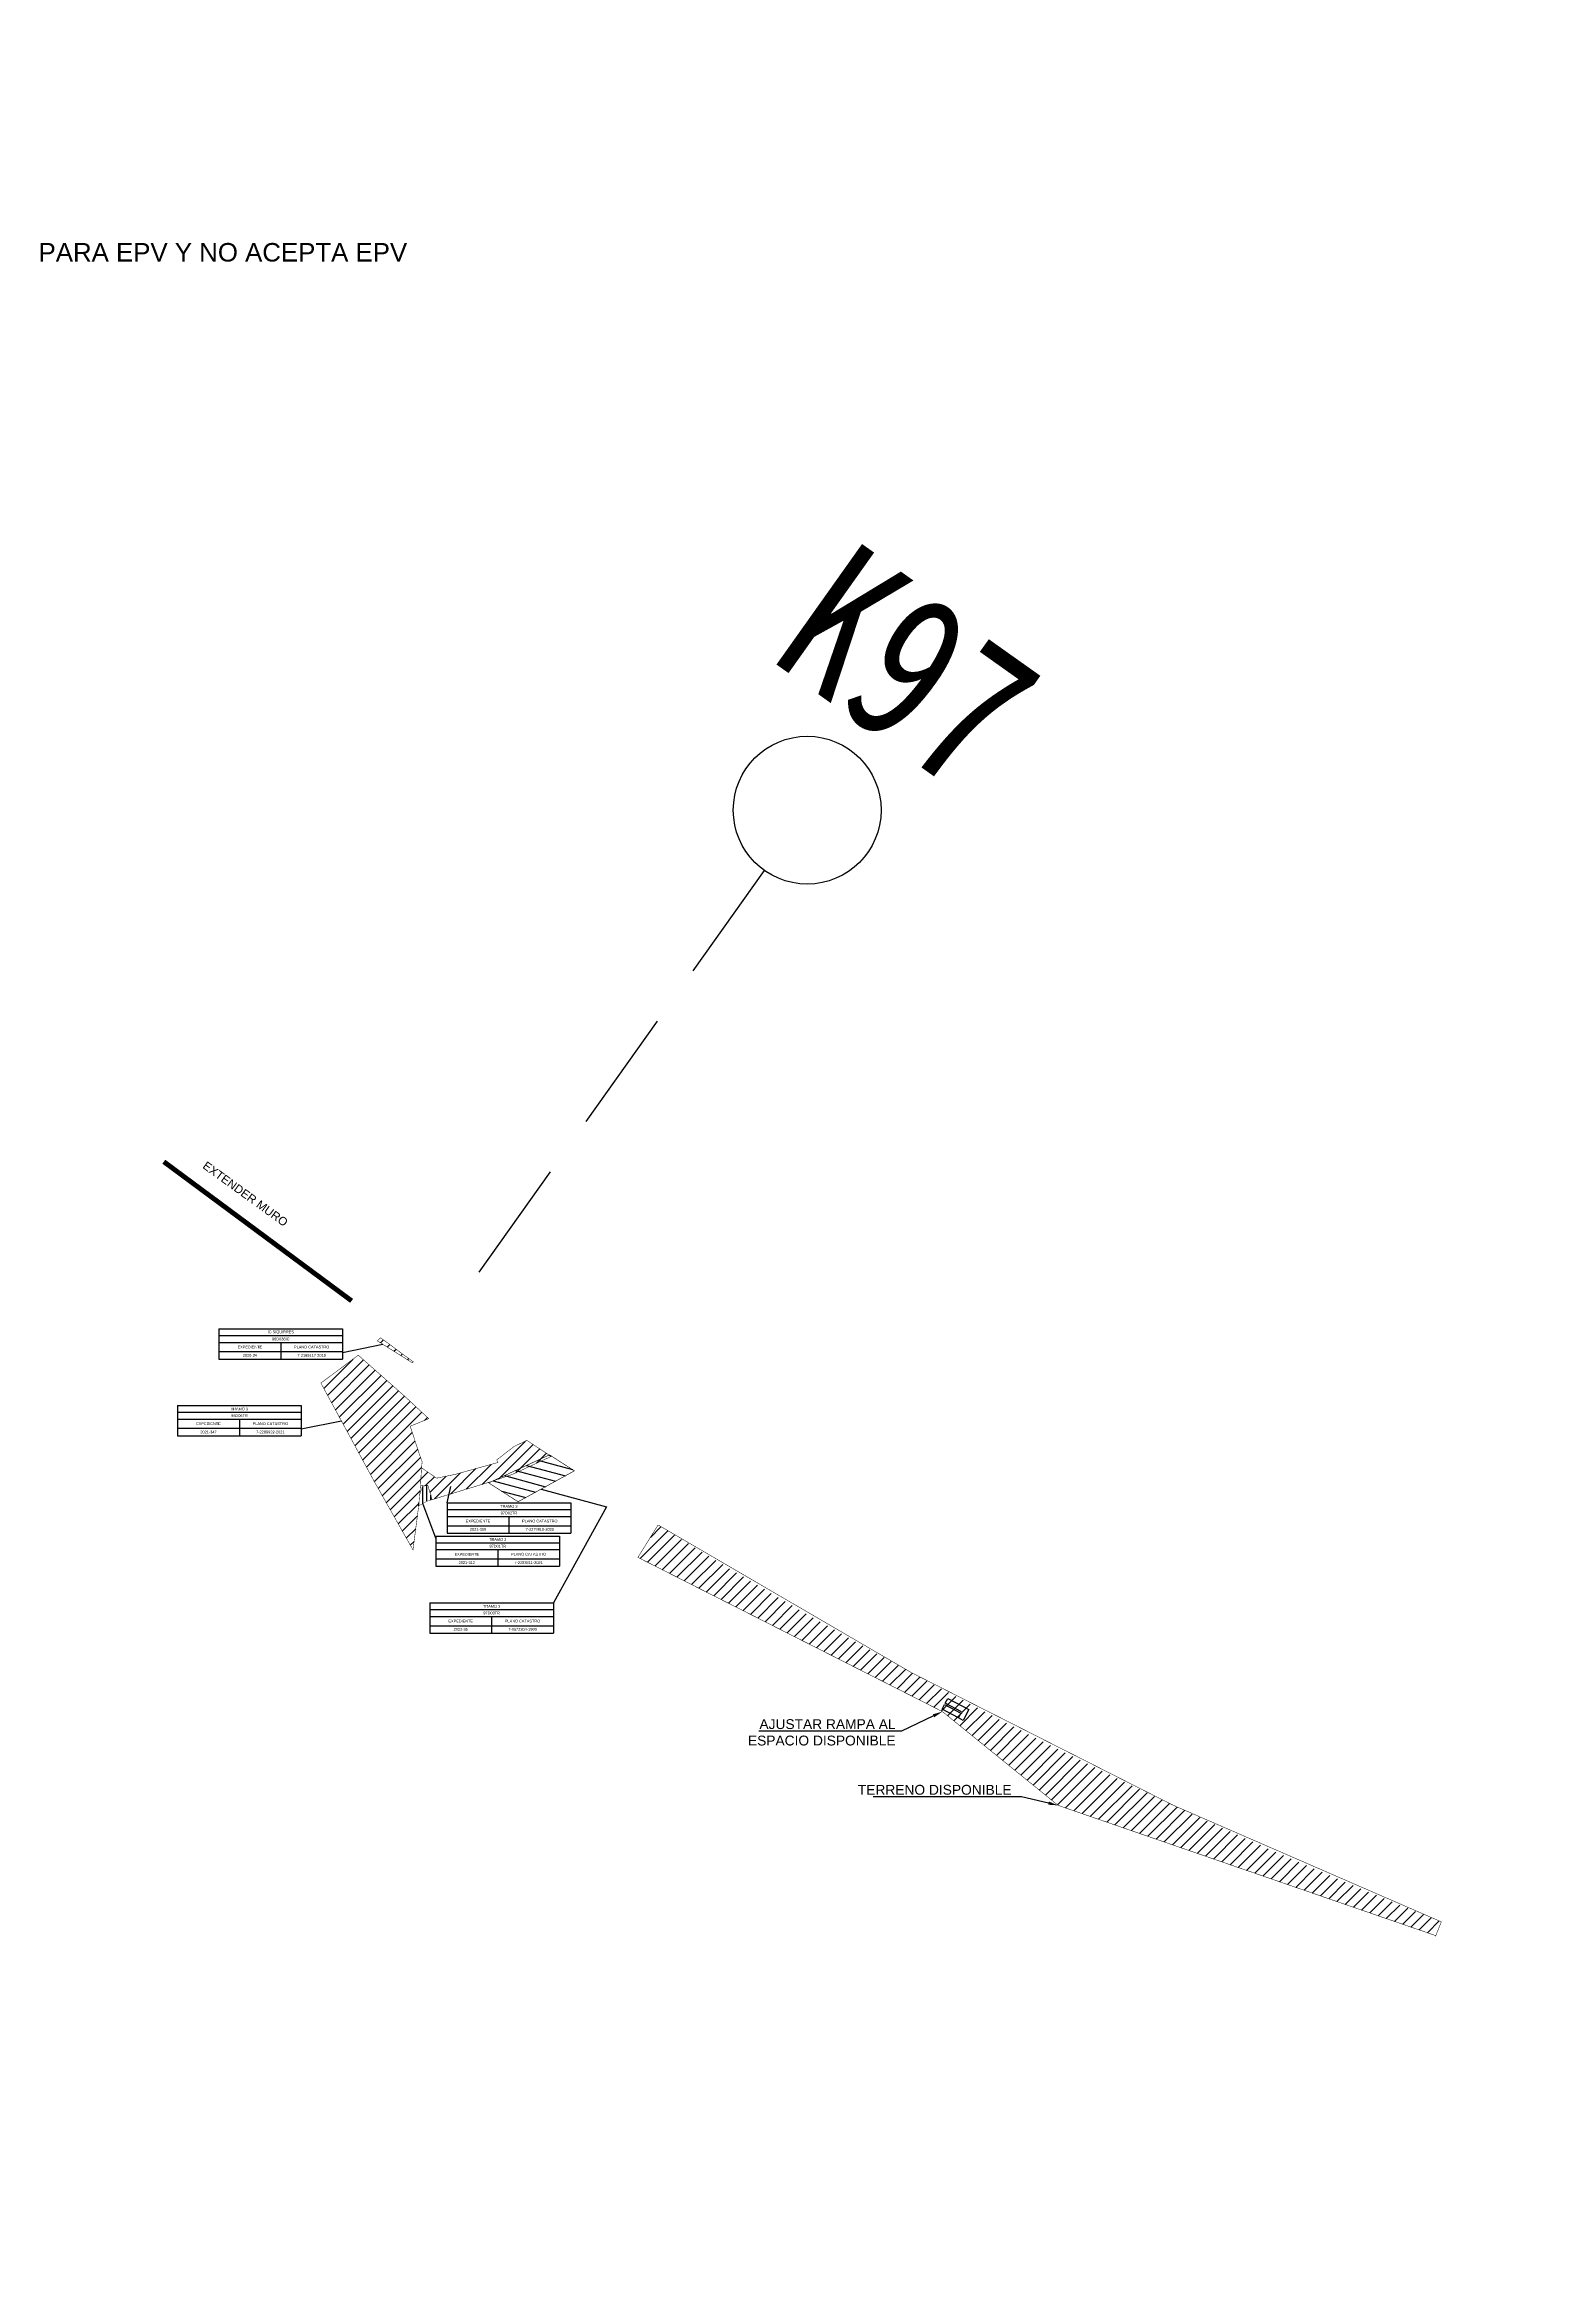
# Model space of a CAD drawing. Header units: inches. Extents: x 510447 to 606954, y 1095553 to 1134812.
# Drawn here: x 553539 to 554151, y 1115854 to 1116753 of the extents above; entities that cross this region are included whole.
import ezdxf
from ezdxf import colors
from ezdxf.entities.mleader import LeaderData, LeaderLine
from ezdxf.math import Vec2, Vec3

# ---------------------------------------------------------------- set-up
doc = ezdxf.new("R2010")
doc.units = ezdxf.units.IN
doc.header["$MEASUREMENT"] = 0
doc.linetypes.add('Kilométrica grande$1$JIS_02_2.0', pattern=[3, 2, -1])
for name, color, linetype in [('00 Revisión AGO 2021', 122, 'Continuous'), ('2021-32068', 7, 'Continuous'), ('7-2129766-2019', 7, 'Continuous'), ('7-2169117-2019', 7, 'Continuous'), ('7-2279810-2021', 7, 'Continuous'), ('7-2283811-2021', 2, 'Continuous'), ('7-572304-1999', 7, 'Continuous'), ('INFORMACION', 130, 'Continuous'), ('Kilométrica grande$0$0-KM GRANDE', 220, 'Continuous'), ('TEXTOS', 7, 'Continuous')]:
    doc.layers.add(name, color=color, linetype=linetype)
doc.styles.add('ARIAL', font='Arial.ttf')
doc.styles.add('Kilométrica grande$0$哥Arial', font='Arial.ttf', dxfattribs={"width": 0.8})
doc.styles.get("Standard").update_dxf_attribs({"font": 'Arial.ttf'})
pattern_1 = [(45, (0, 0), (-2.24506403, 2.24506403), [])]

# ---------------------------------------------------------------- blocks, each defined once
blk = doc.blocks.new('*T935')
at = {"layer": 'INFORMACION', "color": 0, "linetype": 'ByBlock', "lineweight": -2, "transparency": 16777216}
for p, q in [((0, 0), (50.17, 0)), ((0, 0), (0, -12.28)), ((50.17, 0), (50.17, -12.28)), ((0, -2.75), (50.17, -2.75)), ((0, -5.5), (50.17, -5.5)), ((25.09, -5.5), (25.09, -12.28)), ((0, -9.25), (50.17, -9.25)), ((0, -12.28), (50.17, -12.28))]:
    blk.add_line(p, q, dxfattribs=at)
at = {"layer": 'INFORMACION', "color": 0, "transparency": 16777216, "char_height": 1.125, "attachment_point": 5}
for s, insert, width in [('EXPEDIENTE ', (12.54, -7.37), 25.0575), ('IC SIQUIRRES', (25.09, -1.37), 50.145), ('96D038IC', (25.09, -4.12), 50.145), ('PLANO CATASTRO', (37.63, -7.37), 25.0575), ('2020-34', (12.54, -10.76), 25.0575), ('7-2169117-2019', (37.63, -10.76), 25.0575)]:
    blk.add_mtext(s, dxfattribs=dict(at, insert=insert, width=width))
blk = doc.blocks.new('*T936')
at = {"layer": 'INFORMACION', "color": 0, "linetype": 'ByBlock', "lineweight": -2, "transparency": 16777216}
for p, q in [((0, 0), (50.17, 0)), ((0, 0), (0, -12.28)), ((50.17, 0), (50.17, -12.28)), ((0, -2.75), (50.17, -2.75)), ((0, -5.5), (50.17, -5.5)), ((25.09, -5.5), (25.09, -12.28)), ((0, -9.25), (50.17, -9.25)), ((0, -12.28), (50.17, -12.28))]:
    blk.add_line(p, q, dxfattribs=at)
at = {"layer": 'INFORMACION', "color": 0, "transparency": 16777216, "char_height": 1.125, "attachment_point": 5}
for s, insert, width in [('EXPEDIENTE ', (12.54, -7.38), 25.0575), ('TRAMO 3', (25.09, -1.38), 50.145), ('97D02TR', (25.09, -4.12), 50.145), ('PLANO CATASTRO', (37.63, -7.38), 25.0575), ('2021-309', (12.54, -10.76), 25.0575), ('7-2279810-2021', (37.63, -10.76), 25.0575)]:
    blk.add_mtext(s, dxfattribs=dict(at, insert=insert, width=width))
blk = doc.blocks.new('*T937')
at = {"layer": 'INFORMACION', "color": 0, "linetype": 'ByBlock', "lineweight": -2, "transparency": 16777216}
for p, q in [((0, 0), (50.17, 0)), ((0, 0), (0, -12.28)), ((50.17, 0), (50.17, -12.28)), ((0, -2.75), (50.17, -2.75)), ((0, -5.5), (50.17, -5.5)), ((25.09, -5.5), (25.09, -12.28)), ((0, -9.25), (50.17, -9.25)), ((0, -12.28), (50.17, -12.28))]:
    blk.add_line(p, q, dxfattribs=at)
at = {"layer": 'INFORMACION', "color": 0, "transparency": 16777216, "char_height": 1.125, "attachment_point": 5}
for s, insert, width in [('EXPEDIENTE ', (12.54, -7.38), 25.0575), ('TRAMO 3', (25.09, -1.38), 50.145), ('97D01TR', (25.09, -4.12), 50.145), ('PLANO CATASTRO', (37.63, -7.38), 25.0575), ('2021-312', (12.54, -10.76), 25.0575), ('7-2283811-2021', (37.63, -10.76), 25.0575)]:
    blk.add_mtext(s, dxfattribs=dict(at, insert=insert, width=width))
blk = doc.blocks.new('*T938')
at = {"layer": 'INFORMACION', "color": 0, "linetype": 'ByBlock', "lineweight": -2, "transparency": 16777216}
for p, q in [((0, 0), (50.17, 0)), ((0, 0), (0, -12.28)), ((50.17, 0), (50.17, -12.28)), ((0, -2.75), (50.17, -2.75)), ((0, -5.5), (50.17, -5.5)), ((25.09, -5.5), (25.09, -12.28)), ((0, -9.25), (50.17, -9.25)), ((0, -12.28), (50.17, -12.28))]:
    blk.add_line(p, q, dxfattribs=at)
at = {"layer": 'INFORMACION', "color": 0, "transparency": 16777216, "char_height": 1.125, "attachment_point": 5}
for s, insert, width in [('EXPEDIENTE ', (12.54, -7.38), 25.0575), ('TRAMO 3', (25.09, -1.38), 50.145), ('96D06TR', (25.09, -4.12), 50.145), ('PLANO CATASTRO', (37.63, -7.38), 25.0575), ('2021-347', (12.54, -10.76), 25.0575), ('7-2289922-2021', (37.63, -10.76), 25.0575)]:
    blk.add_mtext(s, dxfattribs=dict(at, insert=insert, width=width))
blk = doc.blocks.new('*T945')
at = {"layer": 'INFORMACION', "color": 0, "linetype": 'ByBlock', "lineweight": -2, "transparency": 16777216}
for p, q in [((0, 0), (50.17, 0)), ((0, 0), (0, -12.28)), ((50.17, 0), (50.17, -12.28)), ((0, -2.75), (50.17, -2.75)), ((0, -5.5), (50.17, -5.5)), ((25.09, -5.5), (25.09, -12.28)), ((0, -9.25), (50.17, -9.25)), ((0, -12.28), (50.17, -12.28))]:
    blk.add_line(p, q, dxfattribs=at)
at = {"layer": 'INFORMACION', "color": 0, "transparency": 16777216, "char_height": 1.125, "attachment_point": 5}
for s, insert, width in [('EXPEDIENTE ', (12.54, -7.38), 25.0575), ('TRAMO 3', (25.09, -1.38), 50.145), ('97D03TR', (25.09, -4.12), 50.145), ('PLANO CATASTRO', (37.63, -7.38), 25.0575), ('2022-35', (12.54, -10.76), 25.0575), ('7-0572304-1999', (37.63, -10.76), 25.0575)]:
    blk.add_mtext(s, dxfattribs=dict(at, insert=insert, width=width))
blk = doc.blocks.new('Kilométrica grande')
at = {"color": 1}
blk.add_arc((554474.59, 1119042.03), 11671.49, 162.569102, 330.160229, dxfattribs=at)
at = {"layer": 'Kilométrica grande$0$0-KM GRANDE', "linetype": 'Kilométrica grande$1$JIS_02_2.0', "lineweight": -3, "ltscale": 25}
blk.add_line((553715.89, 1116254.66), (553831.68, 1116417.73), dxfattribs=at)
at = {"layer": 'Kilométrica grande$0$0-KM GRANDE'}
blk.add_circle((553849.05, 1116442.19), 30, dxfattribs=at)
at = {"layer": 'Kilométrica grande$0$0-KM GRANDE', "linetype": 'Continuous', "lineweight": -3, "insert": (553872.21, 1116474.8), "char_height": 60, "attachment_point": 8, "rotation": 324.62291, "style": 'Kilométrica grande$0$哥Arial'}
blk.add_mtext('{\\fSimHei|b0|i0|c134|p2;K97}', dxfattribs=at)

msp = doc.modelspace()

# ---------------------------------------------------------------- hatches: boundary and pattern name
h = msp.add_hatch()
h.set_pattern_fill('ANSI31', color=2, scale=0.5, angle=45)
h.set_pattern_definition([(90, (0, 0), (-1.5875, 0), [])])
h.paths.add_polyline_path([(553695.01, 1116168.2), (553692.79, 1116167.54), (553691.71, 1116164.15), (553691.32, 1116159.75), (553694.61, 1116161.64), (553696.76, 1116162.3)])
h = msp.add_hatch()
h.set_pattern_fill('ANSI31', color=3)
h.set_pattern_definition(pattern_1)
edge = h.paths.add_edge_path()
edge.add_line((553788.51111, 1116152.01505), (553780.31, 1116138.853))
edge.add_line((553780.31, 1116138.853), (553903.933, 1116076.249))
edge.add_line((553903.933, 1116076.249), (553950.911, 1116038.176))
edge.add_line((553950.911, 1116038.176), (554104.21, 1115985.296))
edge.add_line((554104.21, 1115985.296), (554106.45645, 1115990.90756))
edge.add_arc((554858.23127, 1117868.81982), 2022.8, 238.07346876, 248.18255021, ccw=False)
at = {"layer": '2021-32068'}
h = msp.add_hatch(dxfattribs=at)
h.set_pattern_fill('ANSI31', color=1)
h.set_pattern_definition(pattern_1)
h.paths.add_polyline_path([(553651.62, 1116209.62), (553666.8, 1116220.93), (553685.83, 1116204.09), (553695.39, 1116195.18), (553687.89, 1116192.09), (553691.54, 1116180.9), (553692.73, 1116177.67), (553692.48, 1116175.24), (553692.04, 1116167.9), (553691.32, 1116159.75), (553689.01, 1116141.9), (553673.38, 1116169.5)])
at = {"layer": '7-2169117-2019'}
h = msp.add_hatch(dxfattribs=at)
h.set_pattern_fill('ANSI31', color=5)
h.set_pattern_definition(pattern_1)
h.paths.add_polyline_path([(553674.51, 1116226.76), (553675.86, 1116228.01), (553689.16, 1116218.19), (553688.73, 1116217.84)])
at = {"layer": '7-2279810-2021'}
h = msp.add_hatch(dxfattribs=at)
h.set_pattern_fill('ANSI31', color=256)
h.set_pattern_definition(pattern_1)
h.paths.add_polyline_path([(553735.27, 1116186.36), (553745.1, 1116179.84), (553729.42, 1116172.56), (553720.66, 1116169.59), (553696.76, 1116162.3), (553695.01, 1116168.2), (553692.04, 1116167.9), (553692.48, 1116175.23), (553698.6, 1116171.01), (553706.2, 1116172.56), (553723.5, 1116177.38), (553723.01, 1116178.42), (553729.93, 1116183.81)])
at = {"layer": '7-572304-1999'}
h = msp.add_hatch(dxfattribs=at)
h.set_pattern_fill('ANSI31', color=30, angle=300)
h.set_pattern_definition([(345, (0, 0), (0.821750468, 3.0668144985), [])])
h.paths.add_polyline_path([(553744.43188, 1116180.47408), (553754.52038, 1116173.97622), (553731.65498, 1116161.4327), (553719.74214, 1116169.10559), (553744.42911, 1116180.47686)])

# ---------------------------------------------------------------- linework, layer by layer
at = {"color": 3, "const_width": 0.2, "flags": 128}
msp.add_lwpolyline([(553788.51111, 1116152.01505), (553780.31, 1116138.853), (553903.933, 1116076.249), (553950.911, 1116038.176), (554104.21, 1115985.296), (554106.45645, 1115990.90756, -0.044137818)], format="xyb", close=True, dxfattribs=at)
at = {"layer": '00 Revisión AGO 2021', "flags": 128}
msp.add_lwpolyline([(553741.0298, 1116166.57555), (553767.62174, 1116159.41532), (553746.01209, 1116120.38135)], dxfattribs=at)
at = {"layer": '00 Revisión AGO 2021', "elevation": 8921.07526, "flags": 128}
for points in [[(553911.70853, 1116076.13724), (553905.08476, 1116079.65517), (553906.11665, 1116081.5981), (553914.68309, 1116077.04847)], [(553910.39518, 1116073.66436), (553903.77142, 1116077.18229), (553904.8033, 1116079.12522), (553911.42709, 1116075.60733), (553910.39518, 1116073.66436)], [(553914.68309, 1116077.04847), (553912.34755, 1116072.65012), (553910.40457, 1116073.68204)]]:
    msp.add_lwpolyline(points, dxfattribs=at)
at = {"layer": '2021-32068', "color": 1, "const_width": 0.2, "flags": 128}
msp.add_lwpolyline([(553651.62, 1116209.62), (553666.8, 1116220.93), (553685.83, 1116204.09), (553695.39, 1116195.18), (553687.89, 1116192.09), (553691.54, 1116180.9), (553692.73, 1116177.67), (553692.48, 1116175.24), (553692.04, 1116167.9), (553691.32, 1116159.75), (553689.01, 1116141.9), (553673.38, 1116169.5), (553651.62, 1116209.62)], dxfattribs=at)
at = {"layer": '7-2129766-2019', "const_width": 2, "flags": 128}
msp.add_lwpolyline([(553587.86047, 1116299.47714), (553664.095, 1116242.9905)], dxfattribs=at)
at = {"layer": '7-2169117-2019', "color": 5, "const_width": 0.2, "flags": 128}
msp.add_lwpolyline([(553674.51, 1116226.76), (553675.86, 1116228.01), (553689.16, 1116218.19), (553688.73, 1116217.84)], close=True, dxfattribs=at)
at = {"layer": '7-2279810-2021', "const_width": 0.2, "flags": 128}
msp.add_lwpolyline([(553735.27, 1116186.36), (553745.1, 1116179.84), (553729.42, 1116172.56), (553720.66, 1116169.59), (553696.76, 1116162.3), (553695.01, 1116168.2), (553692.04, 1116167.9), (553692.48, 1116175.23), (553698.6, 1116171.01), (553706.2, 1116172.56), (553723.5, 1116177.38), (553723.01, 1116178.42), (553729.93, 1116183.81), (553735.27, 1116186.36)], dxfattribs=at)
at = {"layer": '7-2283811-2021', "color": 2, "const_width": 0.15, "flags": 128}
msp.add_lwpolyline([(553695.01, 1116168.2), (553692.79, 1116167.54), (553691.71, 1116164.15), (553691.32, 1116159.75), (553694.61, 1116161.64), (553696.76, 1116162.3)], close=True, dxfattribs=at)
at = {"layer": '7-572304-1999', "color": 30, "const_width": 0.25}
msp.add_lwpolyline([(553744.43188, 1116180.47408), (553754.52038, 1116173.97622), (553731.65498, 1116161.4327), (553719.74214, 1116169.10559), (553744.42911, 1116180.47686)], close=True, dxfattribs=at)
at = {"layer": 'INFORMACION'}
for points in [[(553660.4093, 1116222.08857), (553676.73563, 1116225.3639)], [(553643.631, 1116190.97272), (553659.95733, 1116194.24804)], [(553702.85789, 1116160.97496), (553704.31507, 1116167.61318)], [(553698.3337, 1116146.69217), (553692.965, 1116160.695)]]:
    msp.add_lwpolyline(points, dxfattribs=at)
at = {"layer": 'INFORMACION', "flags": 128}
msp.add_lwpolyline([(553741.0298, 1116166.57555), (553767.62174, 1116159.41532), (553746.01209, 1116120.38135)], dxfattribs=at)

# ---------------------------------------------------------------- block references
for name, p in [('Kilométrica grande', (0, 0)), ('*T935', (553610.23432, 1116231.61857)), ('*T938', (553593.45603, 1116200.50272)), ('*T936', (553702.85789, 1116160.97496)), ('*T937', (553698.3187, 1116147.50467)), ('*T945', (553695.83711, 1116120.38135))]:
    msp.add_blockref(name, p)

# ---------------------------------------------------------------- texts
at = {"layer": '7-2129766-2019'}
msp.add_text('EXTENDER MURO', height=3.3580477, rotation=324.04667899, dxfattribs=at).set_placement((553603.3226, 1116297.12745))
at = {"layer": 'TEXTOS', "color": 5}
msp.add_text('AREA NO APTA PARA EPV Y NO ACEPTA EPV', height=7.5, dxfattribs=at).set_placement((553456.68117, 1116664.90959))

# ---------------------------------------------------------------- leaders
at = {"layer": '00 Revisión AGO 2021'}
ml = msp.add_multileader_mtext('Standard', dxfattribs=at)
ml.set_content('AJUSTAR RAMPA AL\\PESPACIO DISPONIBLE', color=256)
ml.set_leader_properties()
ml.build(insert=Vec2(0, 0))
ml.multileader.update_dxf_attribs({"text_right_attachment_type": 6, "dogleg_length": 0.36})
ctx = ml.context
ctx.base_point, ctx.plane_origin = Vec3(553823.7196, 1116071.13178), Vec3(553903.933, 1116076.249)
ctx.right_attachment, ctx.text_align_type = 6, 2
notes = []
notes.append((ctx, [(0, (1, 1, 0), (553887.27196, 1116068.36589), (-1, 0), 0.36, [(0, [(553903.933, 1116076.249)], 0, [])])]))
ctx.mtext.insert, ctx.mtext.alignment, ctx.mtext.flow_direction = Vec3(553884.91196, 1116073.16589), 3, 5
at = {"layer": '00 Revisión AGO 2021', "color": 2, "linetype": 'Continuous'}
ml = msp.add_multileader_mtext('Standard', dxfattribs=at)
ml.set_content('TERRENO DISPONIBLE', color=2, style='ARIAL')
ml.set_leader_properties()
ml.build(insert=Vec2(0, 0))
ml.multileader.update_dxf_attribs({"text_right_attachment_type": 6, "dogleg_length": 0.36})
ctx = ml.context
ctx.base_point, ctx.plane_origin = Vec3(553869.6559, 1116044.44168), Vec3(553950.911, 1116038.176)
ctx.right_attachment, ctx.text_align_type = 6, 2
notes.append((ctx, [(0, (1, 1, 0), (553935.9968, 1116041.67578), (-1, 0), 0.36, [(0, [(553950.911, 1116038.176)], 0, [])])]))
ctx.mtext.insert, ctx.mtext.alignment, ctx.mtext.flow_direction = Vec3(553931.99866, 1116046.50989), 3, 5
for ctx, leaders in notes:
    for number, flags, end, landing, length, lines in leaders:
        leader = LeaderData()
        leader.index, (leader.has_last_leader_line, leader.has_dogleg_vector, leader.attachment_direction) = number, flags
        leader.last_leader_point, leader.dogleg_vector, leader.dogleg_length = Vec3(end), Vec3(landing), length
        for number, points, colour, breaks in lines:
            line = LeaderLine()
            line.index, line.vertices, line.color, line.breaks = number, Vec3.list(points), colors.encode_raw_color(colour), breaks
            leader.lines.append(line)
        ctx.leaders.append(leader)

doc.saveas('drawing.dxf')
